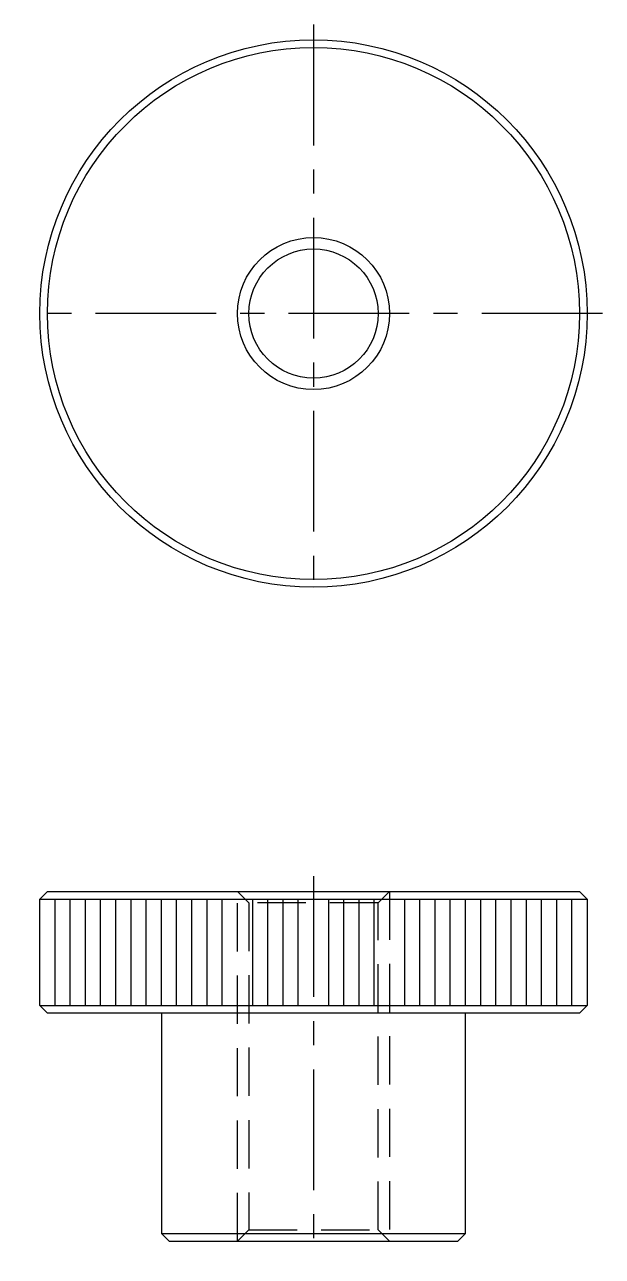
# Model space of a CAD drawing. Extents: x 10 to 163, y 10 to 144.
# Drawn here: x 125.1 to 163.1, y 62.6 to 143.6 of the extents above; entities outside this region: 2.
import ezdxf

# ---------------------------------------------------------------- set-up
doc = ezdxf.new("R2010")
doc.units = 0
doc.header["$LTSCALE"] = 0.25
doc.linetypes.add('CENTER', pattern=[50.8, 31.75, -6.35, 6.35, -6.35])
doc.linetypes.add('DASHED', pattern=[19.05, 12.7, -6.35])
doc.layers.get('0').update_dxf_attribs({"linetype": 'CONTINUOUS'})
doc.layers.add('CENTER', color=1, linetype='CENTER')

msp = doc.modelspace()

# ---------------------------------------------------------------- linework, layer by layer
at = {"linetype": 'CONTINUOUS'}
for p, q in [((126.637, 86.622), (126.137, 86.122)), ((126.137, 86.122), (162.137, 86.122)), ((126.137, 79.122), (126.137, 86.122)), ((126.637, 86.622), (161.637, 86.622)), ((127.137, 79.122), (127.137, 86.122)), ((128.137, 79.122), (128.137, 86.122)), ((129.137, 79.122), (129.137, 86.122)), ((130.137, 79.122), (130.137, 86.122)), ((131.137, 79.122), (131.137, 86.122)), ((132.137, 79.122), (132.137, 86.122)), ((133.137, 79.122), (133.137, 86.122)), ((134.137, 79.122), (134.137, 86.122)), ((135.137, 79.122), (135.137, 86.122)), ((136.137, 79.122), (136.137, 86.122)), ((137.137, 79.122), (137.137, 86.122)), ((138.137, 79.122), (138.137, 86.122)), ((140.137, 79.122), (140.137, 86.122)), ((141.137, 79.122), (141.137, 86.122)), ((142.137, 79.122), (142.137, 86.122)), ((143.137, 79.122), (143.137, 86.122)), ((145.137, 79.122), (145.137, 86.122)), ((146.137, 79.122), (146.137, 86.122)), ((147.137, 79.122), (147.137, 86.122)), ((148.137, 79.122), (148.137, 86.122)), ((150.137, 79.122), (150.137, 86.122)), ((151.137, 79.122), (151.137, 86.122)), ((152.137, 79.122), (152.137, 86.122)), ((153.137, 79.122), (153.137, 86.122)), ((154.137, 79.122), (154.137, 86.122)), ((155.137, 79.122), (155.137, 86.122)), ((156.137, 79.122), (156.137, 86.122)), ((157.137, 79.122), (157.137, 86.122)), ((158.137, 79.122), (158.137, 86.122)), ((159.137, 79.122), (159.137, 86.122)), ((160.137, 79.122), (160.137, 86.122)), ((161.137, 79.122), (161.137, 86.122)), ((161.637, 86.622), (162.137, 86.122)), ((162.137, 86.122), (162.137, 79.122)), ((126.137, 79.122), (162.137, 79.122)), ((126.137, 79.122), (126.637, 78.622)), ((161.637, 78.622), (126.637, 78.622)), ((134.137, 78.622), (134.137, 64.122)), ((154.137, 64.122), (154.137, 78.622)), ((161.637, 78.622), (162.137, 79.122)), ((134.137, 64.122), (154.137, 64.122)), ((134.137, 64.122), (134.637, 63.622)), ((153.637, 63.622), (154.137, 64.122)), ((134.637, 63.622), (153.637, 63.622))]:
    msp.add_line(p, q, dxfattribs=at)
at = {"color": 3, "linetype": 'DASHED'}
for p, q in [((139.137, 63.622), (139.137, 86.622)), ((139.887, 85.872), (139.137, 86.622)), ((139.887, 85.872), (139.887, 64.372)), ((148.387, 85.872), (139.887, 85.872)), ((148.387, 85.872), (149.137, 86.622)), ((148.387, 64.372), (148.387, 85.872)), ((149.137, 86.622), (149.137, 63.622)), ((139.887, 64.372), (139.137, 63.622)), ((139.887, 64.372), (148.387, 64.372)), ((148.387, 64.372), (149.137, 63.622))]:
    msp.add_line(p, q, dxfattribs=at)
for p, q in [((135.137, 79.122), (135.137, 79.123)), ((144.137, 79.122), (144.138, 79.122))]:
    msp.add_line(p, q)
at = {"linetype": 'CONTINUOUS'}
for radius in [18, 17.5, 4.25]:
    msp.add_circle((144.137, 124.624), radius, dxfattribs=at)
at = {"color": 3, "linetype": 'CONTINUOUS'}
msp.add_circle((144.137, 124.624), 5, dxfattribs=at)
at = {"layer": 'CENTER', "color": 1, "linetype": 'CENTER'}
for p, q in [((144.137, 143.624), (144.137, 105.624)), ((163.137, 124.624), (125.137, 124.624)), ((144.137, 87.622), (144.137, 62.622))]:
    msp.add_line(p, q, dxfattribs=at)

# ---------------------------------------------------------------- texts
for p in [(10, 25), (10, 10)]:
    msp.add_text('NKMB10', height=4).set_placement(p)

doc.saveas('drawing.dxf')
